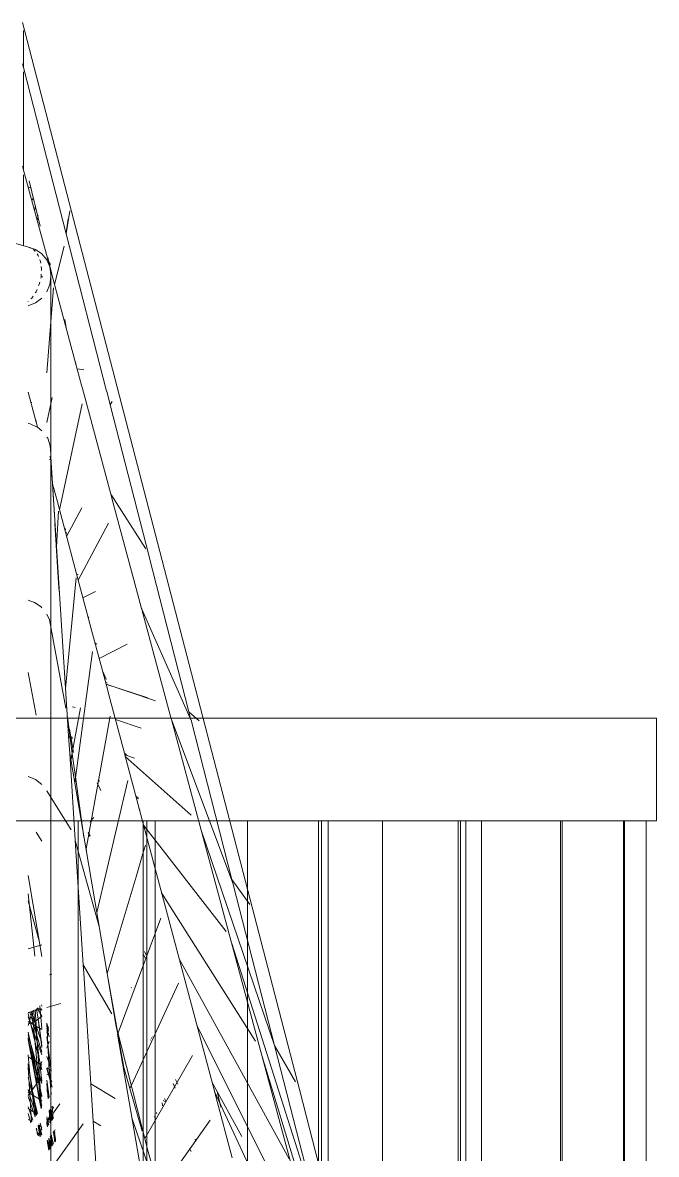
# Model space of a CAD drawing. Header units: millimetres. Extents: x 886808 to 1650903, y -1008069 to 230892.
# Drawn here: x 1050073 to 1050381, y -406945 to -406394 of the extents above; entities that cross this region are included whole.
import ezdxf

# ---------------------------------------------------------------- set-up
doc = ezdxf.new("R2010")
doc.units = ezdxf.units.MM
doc.layers.get('0').update_dxf_attribs({"lineweight": 0})
doc.layers.add('0.NETMANHNHAT-0.05', color=251, linetype='Continuous', lineweight=0)
doc.layers.add('A_Dim', color=8, linetype='Continuous', lineweight=5)

# ---------------------------------------------------------------- blocks, each defined once
blk = doc.blocks.new('A$C14C457CE')
for p, q in [((9423.96, 3001.18), (9401.21, 3088.88)), ((9401.71, 3085.03), (9401.71, 3067)), ((9401.22, 3068.8), (9401.22, 3068.83)), ((9401.71, 3067), (9401.22, 3068.8)), ((9422.5, 2986), (9401.71, 3067)), ((9401.71, 3017.09), (9401.71, 3064.92)), ((9401.22, 3018.81), (9401.21, 3018.96)), ((9401.24, 3018.72), (9401.22, 3018.81)), ((9401.24, 3018.66), (9401.24, 3018.72)), ((9401.71, 3017.09), (9401.24, 3018.66)), ((9414.23, 2970.58), (9401.71, 3017.09)), ((9285, 3012.9), (9404.78, 2979.3)), ((9401.71, 2980.16), (9401.71, 3014.68)), ((9409.73, 2989.72), (9404.39, 3011.83)), ((9405.24, 3008.31), (9403.9, 3008.95)), ((9405.39, 3007.93), (9405.24, 3008.31)), ((9405.66, 3002.43), (9406.55, 3003.44)), ((9407.56, 2999.48), (9407.05, 2997.26)), ((9407.54, 2999.57), (9407.56, 2999.48)), ((9446.16, 2915.76), (9423.96, 3001.18)), ((9408.35, 2992.42), (9408.73, 2994.93)), ((9422.5, 2986), (9424.2, 2997.21)), ((9422.37, 2986.49), (9423.41, 2993.32)), ((9442.14, 2909.39), (9422.5, 2986)), ((9404.78, 2979.3), (9405.29, 2978.97)), ((9404.96, 2979.19), (9407.5, 2978.35)), ((9406.32, 2978.3), (9407.03, 2977.84)), ((9407.03, 2977.84), (9407.36, 2977.4)), ((9407.5, 2978.35), (9410.6, 2976.26)), ((9416.71, 2961.36), (9421.38, 2980.03)), ((9408.24, 2976.23), (9408.8, 2975.5)), ((9408.8, 2975.5), (9409.02, 2974.93)), ((9409.6, 2973.41), (9409.97, 2972.46)), ((9409.97, 2972.46), (9410.06, 2971.79)), ((9410.6, 2976.26), (9412.99, 2973.41)), ((9412.99, 2973.41), (9414.49, 2969.99)), ((9415.38, 2966.3), (9413.42, 2974.41)), ((9413.79, 2972.22), (9414.1, 2971.99)), ((9414.1, 2971.99), (9414.86, 2971.06)), ((9410.31, 2966.31), (9410.24, 2965.11)), ((9410.31, 2970.03), (9410.46, 2968.91)), ((9410.46, 2968.91), (9410.42, 2968.2)), ((9414.49, 2969.99), (9415, 2966.24)), ((9427.82, 2920.06), (9414.59, 2969.22)), ((9415, 2966.24), (9415, 2965.11)), ((9409.33, 2961.31), (9409.03, 2960.64)), ((9409.61, 2962.5), (9409.33, 2961.31)), ((9410.24, 2965.11), (9410.07, 2964.4)), ((9410.24, 2965.11), (9411.05, 2965.11)), ((9414.49, 2961.29), (9412.99, 2957.73)), ((9415, 2965.11), (9414.49, 2961.29)), ((9415, 2965.11), (9414.85, 2965.11)), ((9414.92, 2965.67), (9415, 2965.11)), ((9415, 2965.11), (9415, 2877.29)), ((9406.34, 2955.68), (9405.69, 2954.72)), ((9407.77, 2957.76), (9407.38, 2957.19)), ((9408.26, 2958.88), (9407.77, 2957.76)), ((9412.99, 2918.27), (9416.18, 2959.69)), ((9403.99, 2953.12), (9403.88, 2953.01)), ((9407.5, 2952.33), (9403.88, 2950.85)), ((9405.69, 2954.72), (9405.22, 2954.28)), ((9410.61, 2954.67), (9407.5, 2952.33)), ((9422.41, 2940.18), (9421.75, 2944.21)), ((9426.73, 2924.12), (9427.21, 2922.91)), ((9431.1, 2919.72), (9427.76, 2920.28)), ((9427.82, 2920.06), (9427.95, 2920.05)), ((9430.07, 2911.55), (9427.82, 2920.06)), ((9430.16, 2911.38), (9430.07, 2911.55)), ((9444.21, 2859.18), (9430.16, 2911.38)), ((9446.17, 2915.71), (9446.16, 2915.76)), ((9536.06, 2569.26), (9446.17, 2915.71)), ((9408.46, 2891.76), (9403.88, 2908.93)), ((9415.59, 2906.27), (9412.99, 2894.12)), ((9442.16, 2909.36), (9442.14, 2909.39)), ((9442.17, 2909.29), (9442.16, 2909.36)), ((9443.89, 2902.65), (9442.17, 2909.29)), ((9405.65, 2903.91), (9405.57, 2903.85)), ((9430.27, 2903.18), (9419.19, 2851.5)), ((9444.9, 2904.26), (9443.89, 2902.65)), ((9462.84, 2828.82), (9443.89, 2902.65)), ((9407.61, 2894.93), (9408.13, 2894.72)), ((9403.88, 2893.59), (9404.84, 2893.37)), ((9408.33, 2891.86), (9404.84, 2893.37)), ((9408.46, 2891.76), (9408.33, 2891.86)), ((9410.61, 2890.01), (9408.46, 2891.76)), ((9413.42, 2886.39), (9412.99, 2887)), ((9414.67, 2882.8), (9413.42, 2886.39)), ((9414.92, 2878.96), (9414.67, 2882.8)), ((9414.92, 2878.96), (9414.9, 2878.9)), ((9414.9, 2878.9), (9415, 2877.56)), ((9414.33, 2876.03), (9414.87, 2876.06)), ((9414.66, 2877.68), (9414.87, 2876.06)), ((9414.87, 2876.06), (9414.97, 2876.07)), ((9415, 2877.29), (9414.97, 2876.07)), ((9414.97, 2876.07), (9415, 2875.59)), ((9415, 2877.29), (9415.78, 2864.29)), ((9415, 2875.59), (9415, 2875.15)), ((9415, 2794.03), (9415, 2875.15)), ((9415.71, 2864.58), (9415, 2875.15)), ((9415.8, 2864.21), (9415.71, 2864.58)), ((9423.6, 2741.41), (9415.71, 2864.58)), ((9418.16, 2855.37), (9415.8, 2864.21)), ((9415.8, 2864.21), (9416.7, 2849.01)), ((9418.43, 2856.41), (9418.38, 2856.39)), ((9444.21, 2859.18), (9461.31, 2832.57)), ((9444.84, 2856.81), (9444.21, 2859.18)), ((9444.86, 2856.6), (9444.84, 2856.81)), ((9456.56, 2813.28), (9444.86, 2856.6)), ((9417.7, 2833.54), (9418.74, 2850.97)), ((9422.09, 2840.65), (9418.16, 2855.37)), ((9422.63, 2838.61), (9430.04, 2852.6)), ((9416.97, 2844.92), (9418.71, 2815.77)), ((9428.31, 2817.32), (9443.01, 2845.1)), ((9421.67, 2842.19), (9422.24, 2842.28)), ((9422.33, 2841.92), (9421.79, 2841.76)), ((9422.09, 2840.65), (9422.66, 2840.2)), ((9426.84, 2822.84), (9422.09, 2840.65)), ((9422.66, 2840.2), (9422.81, 2840.13)), ((9462.84, 2828.82), (9462.85, 2828.71)), ((9482.24, 2753.21), (9462.85, 2828.71)), ((9425.86, 2826.5), (9425.75, 2827.17)), ((9435.26, 2791.23), (9426.85, 2822.79)), ((9422.12, 2764.52), (9427.25, 2818.41)), ((9428.21, 2820.09), (9427.91, 2820.09)), ((9418.71, 2815.77), (9418.96, 2811.82)), ((9430.6, 2808.71), (9436.77, 2811.8)), ((9459.17, 2803.43), (9456.56, 2813.28)), ((9403.88, 2807.58), (9407.07, 2806.49)), ((9407.07, 2806.49), (9410.23, 2804.33)), ((9410.23, 2804.33), (9410.61, 2803.88)), ((9412.99, 2800.73), (9414.27, 2797.92)), ((9459.25, 2803.27), (9459.17, 2803.43)), ((9459.21, 2803.44), (9459.25, 2803.27)), ((9459.26, 2803.23), (9459.25, 2803.27)), ((9459.29, 2802.98), (9459.26, 2803.23)), ((9459.26, 2803.23), (9481.6, 2753.06)), ((9473.63, 2749.73), (9459.29, 2802.98)), ((9422.31, 2754.91), (9414.27, 2797.92)), ((9433.43, 2798.99), (9432.93, 2799.99)), ((9415, 2707.07), (9415, 2794.03)), ((9435.27, 2791.19), (9435.26, 2791.23)), ((9441.84, 2766.58), (9435.27, 2791.19)), ((9436.44, 2786.82), (9437.34, 2786.15)), ((9438.47, 2779.21), (9452.22, 2786.08)), ((9426.59, 2718.57), (9435.27, 2782.57)), ((9440.08, 2773.15), (9441.94, 2769.05)), ((9407.76, 2751.6), (9403.88, 2772.34)), ((9442.42, 2767.29), (9441.57, 2767.56)), ((9441.94, 2769.05), (9442, 2768.84)), ((9441.81, 2766.69), (9462.17, 2759.9)), ((9441.84, 2766.58), (9465.92, 2758.55)), ((9443.66, 2759.66), (9441.84, 2766.58)), ((9450.8, 2732.95), (9443.66, 2759.66)), ((9424.72, 2729.53), (9429.37, 2755.11)), ((9426.8, 2755.28), (9425.49, 2755.53)), ((9432.1, 2686.34), (9443.88, 2751.11)), ((9481.6, 2753.06), (9483.25, 2749.28)), ((9482.24, 2753.21), (9487.2, 2748.75)), ((9483.25, 2749.28), (9482.24, 2753.21)), ((9423.01, 2750.64), (9424.39, 2740.47)), ((9446.41, 2749.43), (9458.92, 2745.26)), ((9473.69, 2749.5), (9473.63, 2749.73)), ((9488.26, 2695.47), (9473.69, 2749.5)), ((9473.72, 2749.5), (9503.66, 2669.65)), ((9483.26, 2749.24), (9483.25, 2749.28)), ((9483.27, 2749.16), (9483.26, 2749.24)), ((9503.21, 2671.5), (9483.27, 2749.16)), ((9423.6, 2741.41), (9425.42, 2740.81)), ((9423.6, 2741.38), (9423.6, 2741.41)), ((9423.6, 2741.38), (9425.44, 2740.72)), ((9424.15, 2732.86), (9423.6, 2741.38)), ((9425.57, 2740.24), (9423.65, 2740.61)), ((9424.68, 2741.05), (9424.05, 2744.88)), ((9424.39, 2740.47), (9425.59, 2731.48)), ((9424.69, 2740.99), (9424.68, 2741.05)), ((9425.93, 2733.39), (9424.69, 2740.99)), ((9426.98, 2687.97), (9424.15, 2732.86)), ((9441.16, 2633.34), (9424.15, 2732.86)), ((9425.59, 2731.48), (9424.64, 2730.02)), ((9425.59, 2731.48), (9426.98, 2721.45)), ((9450.8, 2732.95), (9451.85, 2732.22)), ((9450.98, 2732.29), (9450.8, 2732.95)), ((9450.98, 2732.29), (9452.16, 2731.89)), ((9451.01, 2732.18), (9450.98, 2732.29)), ((9451.01, 2732.18), (9455.77, 2730.59)), ((9495.16, 2566.55), (9451.01, 2732.18)), ((9451.23, 2731.33), (9483.38, 2702.75)), ((9403.88, 2721.62), (9403.93, 2721.62)), ((9407.5, 2720.16), (9403.93, 2721.62)), ((9410.56, 2717.82), (9407.5, 2720.16)), ((9426.98, 2721.45), (9430.98, 2692.08)), ((9437.38, 2655.47), (9452.48, 2719.64)), ((9439.25, 2714.86), (9437.56, 2718.49)), ((9438.15, 2719.63), (9437.79, 2719.75)), ((9438.89, 2719.38), (9438.15, 2719.63)), ((9410.61, 2717.76), (9410.56, 2717.82)), ((9412.99, 2714.61), (9424.86, 2695.61)), ((9415, 2707.04), (9415, 2568.91)), ((9457.56, 2711), (9456.76, 2711.85)), ((9457.63, 2710.76), (9457.38, 2711.3)), ((9435.87, 2701.62), (9434.78, 2700.59)), ((9457.86, 2706.46), (9458.3, 2705.3)), ((9434.78, 2700.59), (9434.11, 2699.48)), ((9460.15, 2697.89), (9500.36, 2646.19)), ((9407.82, 2694.6), (9410.61, 2690.14)), ((9426.87, 2690.42), (9438.5, 2648.56)), ((9433.96, 2692.37), (9433.14, 2694.18)), ((9433.17, 2694.36), (9434.05, 2692.73)), ((9488.26, 2695.47), (9524.05, 2590.09)), ((9547.77, 2474.32), (9488.26, 2695.47)), ((9427, 2687.84), (9426.98, 2687.97)), ((9430.74, 2629.98), (9427, 2687.84)), ((9432.37, 2685.61), (9431.96, 2687.15)), ((9459.86, 2684.08), (9461.07, 2688.16)), ((9456.5, 2672.83), (9459.86, 2684.08)), ((9410.61, 2634.04), (9403.88, 2673.38)), ((9442.46, 2625.71), (9456.5, 2672.83)), ((9503.21, 2671.5), (9511.96, 2659.26)), ((9503.66, 2669.65), (9503.21, 2671.5)), ((9523.96, 2590.68), (9503.66, 2669.65)), ((9407.15, 2634.21), (9403.88, 2664.43)), ((9468.92, 2664.99), (9514.6, 2592.66)), ((9403.88, 2661.1), (9409.48, 2640.94)), ((9447.75, 2596.75), (9468.52, 2652.57)), ((9502.96, 2640.86), (9544.42, 2510.54)), ((9403.88, 2637.73), (9410.61, 2639.58)), ((9461.45, 2634.64), (9460.65, 2636.42)), ((9430.74, 2629.98), (9444.61, 2606.06)), ((9431, 2625.9), (9430.74, 2629.98)), ((9441.16, 2633.34), (9442.48, 2625.77)), ((9460.92, 2633.22), (9460.12, 2634.98)), ((9477.58, 2632.52), (9531.12, 2535.34)), ((9414.23, 2625.02), (9415.52, 2625.38)), ((9434.47, 2571.87), (9431, 2625.9)), ((9442.46, 2625.71), (9447.11, 2599.3)), ((9446.71, 2600.87), (9442.46, 2625.71)), ((9454.27, 2618.71), (9454.1, 2618.81)), ((9454.2, 2571.26), (9477.18, 2621.04)), ((9404.21, 2606.71), (9410.61, 2608.47)), ((9406.53, 2607.76), (9409.35, 2583.95)), ((9407.27, 2608.09), (9410.34, 2560.07)), ((9408.76, 2603.46), (9408.04, 2608.55)), ((9408.35, 2608.8), (9410.61, 2604.91)), ((9409.78, 2608.29), (9408.53, 2608.95)), ((9410.61, 2598.96), (9409.64, 2609.86)), ((9410.61, 2607.86), (9409.84, 2608.26)), ((9410.61, 2609.76), (9410.4, 2610.48)), ((9410.45, 2608.51), (9410.61, 2607.91)), ((9412.99, 2609.13), (9419.81, 2611.01)), ((9412.99, 2610.87), (9413.05, 2610.86)), ((9403.88, 2606.66), (9404.21, 2606.71)), ((9403.88, 2606.24), (9410.61, 2578.81)), ((9410.61, 2586.14), (9403.88, 2604.64)), ((9404.67, 2603.02), (9403.88, 2600.35)), ((9410.61, 2598.45), (9403.88, 2602.39)), ((9404.7, 2603.1), (9404.67, 2603.02)), ((9406.01, 2607.52), (9404.7, 2603.1)), ((9404.79, 2606.97), (9410.61, 2587.33)), ((9410.61, 2592.09), (9405.34, 2607.22)), ((9405.86, 2607.46), (9410.23, 2559.92)), ((9407.5, 2602.51), (9406.26, 2602)), ((9407.5, 2602.46), (9407.16, 2602.37)), ((9410.61, 2604.86), (9407.5, 2602.51)), ((9407.5, 2602.51), (9407.5, 2602.46)), ((9408.74, 2603.4), (9408.76, 2603.46)), ((9408.74, 2603.4), (9410.61, 2589.66)), ((9409.37, 2599.17), (9408.74, 2603.4)), ((9410.61, 2604.82), (9410.12, 2604.49)), ((9405.25, 2601.59), (9403.88, 2601.03)), ((9403.88, 2601.03), (9403.88, 2600.98)), ((9410.61, 2565.97), (9403.88, 2597.07)), ((9406.26, 2602), (9405.3, 2601.56)), ((9410.61, 2590.5), (9409.37, 2599.17)), ((9413.06, 2601.32), (9412.99, 2601.53)), ((9413.89, 2597.67), (9412.99, 2601.32)), ((9412.99, 2600.8), (9413.78, 2599.44)), ((9412.99, 2598.93), (9414.08, 2594.84)), ((9413.97, 2596.48), (9412.99, 2597.05)), ((9414.21, 2578.11), (9413.06, 2601.32)), ((9413.83, 2598.62), (9413.06, 2601.29)), ((9413.69, 2598.5), (9413.53, 2600.02)), ((9446.71, 2600.87), (9462.38, 2538.88)), ((9447.53, 2596.16), (9446.71, 2600.87)), ((9486.13, 2600.43), (9545.45, 2481.79)), ((9403.88, 2595.87), (9410.61, 2572.04)), ((9410.4, 2560.16), (9403.88, 2594.38)), ((9408.86, 2573.14), (9403.88, 2593.95)), ((9407.93, 2571.88), (9403.88, 2593.32)), ((9415.15, 2578.04), (9412.99, 2594.8)), ((9414.22, 2592.6), (9412.99, 2589.3)), ((9447.52, 2596.13), (9447.53, 2596.16)), ((9470.36, 2462.56), (9447.52, 2596.13)), ((9447.93, 2594.58), (9450.5, 2579.87)), ((9463.58, 2593.25), (9463.54, 2593.34)), ((9464.01, 2594), (9463.96, 2594.26)), ((9464.22, 2594.82), (9464.35, 2594.6)), ((9404.78, 2576.69), (9403.88, 2586.12)), ((9460.77, 2545.28), (9483.92, 2585.8)), ((9523.96, 2590.68), (9534.24, 2572.85)), ((9606.31, 2269.78), (9523.96, 2590.68)), ((9410.61, 2581.11), (9403.88, 2585.05)), ((9405.05, 2574.49), (9403.88, 2581.72)), ((9405.95, 2569.11), (9403.88, 2580.87)), ((9405.59, 2553.42), (9403.88, 2580.07)), ((9410.61, 2582.89), (9409.06, 2578.73)), ((9409.36, 2583.88), (9409.75, 2580.58)), ((9409.75, 2580.58), (9410.46, 2574.53)), ((9415.07, 2579.25), (9412.99, 2585.24)), ((9415.16, 2566.83), (9413.96, 2581.98)), ((9450.5, 2579.87), (9450.01, 2581.57)), ((9517.92, 2585.24), (9543.77, 2500.15)), ((9403.88, 2574.98), (9405.94, 2567.22)), ((9407.34, 2555.87), (9404.78, 2576.69)), ((9409.06, 2578.73), (9408.07, 2574.98)), ((9408.07, 2574.98), (9408.08, 2572.34)), ((9410.61, 2574.66), (9408.79, 2573.08)), ((9410.46, 2574.53), (9410.61, 2573.41)), ((9415.13, 2578.46), (9412.99, 2579.71)), ((9415.49, 2572.7), (9412.99, 2579.59)), ((9412.99, 2579.28), (9415.65, 2570.31)), ((9415.2, 2577.32), (9412.99, 2576.25)), ((9450.5, 2579.87), (9450.51, 2579.84)), ((9453.46, 2569.66), (9450.51, 2579.84)), ((9403.88, 2569.11), (9403.88, 2569.06)), ((9403.88, 2569.06), (9404.41, 2567.39)), ((9404.7, 2567.35), (9405.93, 2569.07)), ((9405.93, 2569.07), (9405.95, 2569.11)), ((9407.93, 2556.69), (9405.93, 2569.07)), ((9406.46, 2566.19), (9405.93, 2569.07)), ((9405.95, 2569.11), (9408.79, 2573.08)), ((9408.09, 2571.11), (9407.93, 2571.88)), ((9408.08, 2572.09), (9408.09, 2571.11)), ((9409.32, 2564.52), (9408.09, 2571.11)), ((9410.61, 2561.43), (9408.09, 2571.11)), ((9410.61, 2565.97), (9408.86, 2573.14)), ((9410.61, 2573.41), (9410.61, 2573.31)), ((9414.17, 2565.44), (9412.99, 2573.74)), ((9412.99, 2572.08), (9412.99, 2572.12)), ((9412.99, 2572.08), (9413.9, 2565.38)), ((9412.99, 2569.08), (9413.96, 2565.14)), ((9413.65, 2564.7), (9413, 2572.01)), ((9434.47, 2571.87), (9446.24, 2564.81)), ((9434.96, 2563.92), (9434.47, 2571.87)), ((9453.46, 2569.66), (9453.96, 2570.74)), ((9459.5, 2548.84), (9453.46, 2569.66)), ((9475.55, 2569.9), (9474.54, 2572.18)), ((9475.64, 2574.1), (9476.9, 2571.81)), ((9493.57, 2572.53), (9508.05, 2546.25)), ((9558.44, 2482.86), (9536.06, 2569.26)), ((9410.61, 2563.76), (9403.88, 2567.7)), ((9403.88, 2566.21), (9404.63, 2567.26)), ((9407.33, 2555.86), (9403.88, 2565.78)), ((9404.41, 2567.39), (9404.77, 2566.23)), ((9404.63, 2567.26), (9404.7, 2567.35)), ((9404.77, 2566.18), (9406.92, 2559.24)), ((9405.94, 2567.22), (9406.17, 2566.36)), ((9406.17, 2566.36), (9406.67, 2564.5)), ((9408.09, 2556.93), (9406.46, 2566.19)), ((9406.67, 2564.5), (9406.95, 2563.43)), ((9410.2, 2559.87), (9409.32, 2564.52)), ((9410.61, 2565.85), (9410.61, 2565.97)), ((9413.96, 2565.14), (9413.94, 2565.11)), ((9415, 2568.91), (9415, 2560.14)), ((9437.93, 2517.94), (9434.96, 2563.92)), ((9470.78, 2563.18), (9469.75, 2563.79)), ((9470.37, 2564.88), (9471.04, 2563.55)), ((9494.72, 2568.21), (9559.77, 2428.26)), ((9495.16, 2566.55), (9495.26, 2566.12)), ((9495.26, 2566.12), (9495.4, 2565.82)), ((9503.35, 2535.83), (9495.4, 2565.82)), ((9497.86, 2560.51), (9496.16, 2567.59)), ((9406.22, 2554.31), (9403.88, 2560.74)), ((9408.25, 2557.14), (9403.88, 2559.94)), ((9406.92, 2559.24), (9407.77, 2556.48)), ((9406.95, 2563.43), (9408.52, 2557.52)), ((9412.99, 2553.3), (9419.4, 2562.28)), ((9414.69, 2552.97), (9414.16, 2558.96)), ((9414.26, 2559.1), (9415.62, 2554.27)), ((9414.67, 2559.68), (9415.44, 2554.02)), ((9415.74, 2554.43), (9414.94, 2560.05)), ((9415, 2560.14), (9415.84, 2554.58)), ((9415, 2560.14), (9415, 2559.61)), ((9415, 2559.61), (9415, 2512.93)), ((9415.76, 2559.39), (9415, 2557.75)), ((9416.28, 2560.44), (9415.53, 2560.88)), ((9416.11, 2554.95), (9415.63, 2561.01)), ((9416.28, 2560.44), (9415.76, 2559.39)), ((9416.28, 2560.52), (9416.28, 2560.44)), ((9469.38, 2561.22), (9469.14, 2562.72)), ((9403.88, 2557.54), (9405.25, 2552.94)), ((9403.88, 2554.56), (9405.83, 2553.76)), ((9409.77, 2552.81), (9410.25, 2550.99)), ((9413.94, 2551.92), (9412.99, 2555.89)), ((9413.71, 2551.6), (9412.99, 2554.95)), ((9413.33, 2553.9), (9412.99, 2554.11)), ((9412.99, 2553.34), (9412.99, 2553.24)), ((9412.99, 2553.24), (9413.06, 2552.76)), ((9413.05, 2552.74), (9412.99, 2552.47)), ((9412.99, 2527.63), (9430.78, 2552.54)), ((9413.06, 2552.76), (9413.05, 2552.74)), ((9413.05, 2552.74), (9413.27, 2550.98)), ((9413.44, 2554.37), (9413.06, 2552.76)), ((9413.49, 2553.79), (9413.33, 2553.9)), ((9414.95, 2557.64), (9413.44, 2554.37)), ((9414.68, 2553.03), (9413.49, 2553.79)), ((9414.72, 2553.01), (9414.68, 2553.03)), ((9415, 2557.75), (9414.95, 2557.64)), ((9435.63, 2553.73), (9439.4, 2551.47)), ((9454.58, 2554.84), (9474.24, 2497.93)), ((9465.45, 2555.67), (9465.3, 2556)), ((9466.59, 2557.28), (9466.41, 2557.95)), ((9477.84, 2533.38), (9492.62, 2554.21)), ((9409.01, 2546.65), (9407.78, 2550.03)), ((9408.42, 2547.07), (9408.01, 2550.35)), ((9408.5, 2547.01), (9410.61, 2549.96)), ((9409.62, 2546.21), (9408.78, 2551.43)), ((9410.42, 2546.99), (9408.85, 2551.52)), ((9409.96, 2546.34), (9409, 2551.74)), ((9409.09, 2551.87), (9409.23, 2551.77)), ((9409.16, 2551.97), (9410.61, 2547.28)), ((9409.23, 2551.77), (9410.61, 2550.72)), ((9410.25, 2550.99), (9410.61, 2549.65)), ((9410.61, 2547.28), (9410.6, 2547.25)), ((9413.31, 2551.04), (9412.99, 2552.26)), ((9416.18, 2542.58), (9415.12, 2547.01)), ((9415.68, 2541.88), (9415.21, 2547.14)), ((9415.91, 2548.12), (9417.12, 2547.4)), ((9416.19, 2548.51), (9416.86, 2543.54)), ((9416.29, 2548.65), (9416.99, 2548.41)), ((9417.21, 2544.03), (9416.51, 2548.97)), ((9416.57, 2548.55), (9416.58, 2549.06)), ((9416.64, 2549.15), (9417.28, 2544.84)), ((9417, 2543.73), (9416.7, 2547.65)), ((9416.95, 2549.58), (9416.99, 2549.44)), ((9416.99, 2548.41), (9417.05, 2548.4)), ((9414.03, 2539.57), (9413.15, 2544.26)), ((9414.49, 2540.22), (9413.3, 2544.47)), ((9414.26, 2539.9), (9413.37, 2544.57)), ((9413.94, 2545.37), (9414.49, 2544.07)), ((9413.94, 2545.37), (9414.54, 2540.29)), ((9415.52, 2541.66), (9414.04, 2545.51)), ((9414.49, 2544.07), (9414.92, 2540.82)), ((9415.68, 2541.88), (9414.56, 2546.23)), ((9415.78, 2542.03), (9414.8, 2546.57)), ((9417.26, 2545.2), (9417.31, 2544.16)), ((9485.63, 2544.08), (9485.24, 2544.96)), ((9468, 2519.52), (9462.38, 2538.88)), ((9482.57, 2540.49), (9483.29, 2539.06))]:
    blk.add_line(p, q)

msp = doc.modelspace()

# ---------------------------------------------------------------- linework, layer by layer
at = {"layer": '0.NETMANHNHAT-0.05', "transparency": 33554636}
for p, q in [((1050381.39, -406732.49), (1049206.39, -406732.49)), ((1050381.39, -406782.49), (1050381.39, -406732.49)), ((1050381.39, -406782.49), (1049206.39, -406782.49)), ((1050099.72, -407682.49), (1050099.72, -406782.49)), ((1050131.37, -406782.49), (1050131.37, -407682.49)), ((1050133.2, -407682.49), (1050133.2, -406782.49)), ((1050137.17, -406782.49), (1050137.17, -407682.49)), ((1050182.13, -407682.49), (1050182.13, -406782.49)), ((1050216.7, -406782.49), (1050216.7, -407682.49)), ((1050218.21, -407682.49), (1050218.21, -406782.49)), ((1050221.47, -406782.49), (1050221.47, -407682.49)), ((1050247.97, -407682.49), (1050247.97, -406782.49)), ((1050284.86, -406782.49), (1050284.86, -407682.49)), ((1050286.02, -407682.49), (1050286.02, -406782.49)), ((1050288.52, -406782.49), (1050288.52, -407682.49)), ((1050296.12, -407682.49), (1050296.12, -406782.49)), ((1050334.7, -406782.49), (1050334.7, -407682.49)), ((1050335.49, -407682.49), (1050335.49, -406782.49)), ((1050365.38, -406782.49), (1050365.38, -407682.49)), ((1050365.78, -407682.49), (1050365.78, -406782.49)), ((1050376.36, -406782.49), (1050376.36, -407682.49))]:
    msp.add_line(p, q, dxfattribs=at)

# ---------------------------------------------------------------- block references
at = {"layer": 'A_Dim', "transparency": 33554636}
msp.add_blockref('A$C14C457CE', (1040671.39, -409482.49), dxfattribs=at)

doc.saveas('drawing.dxf')
